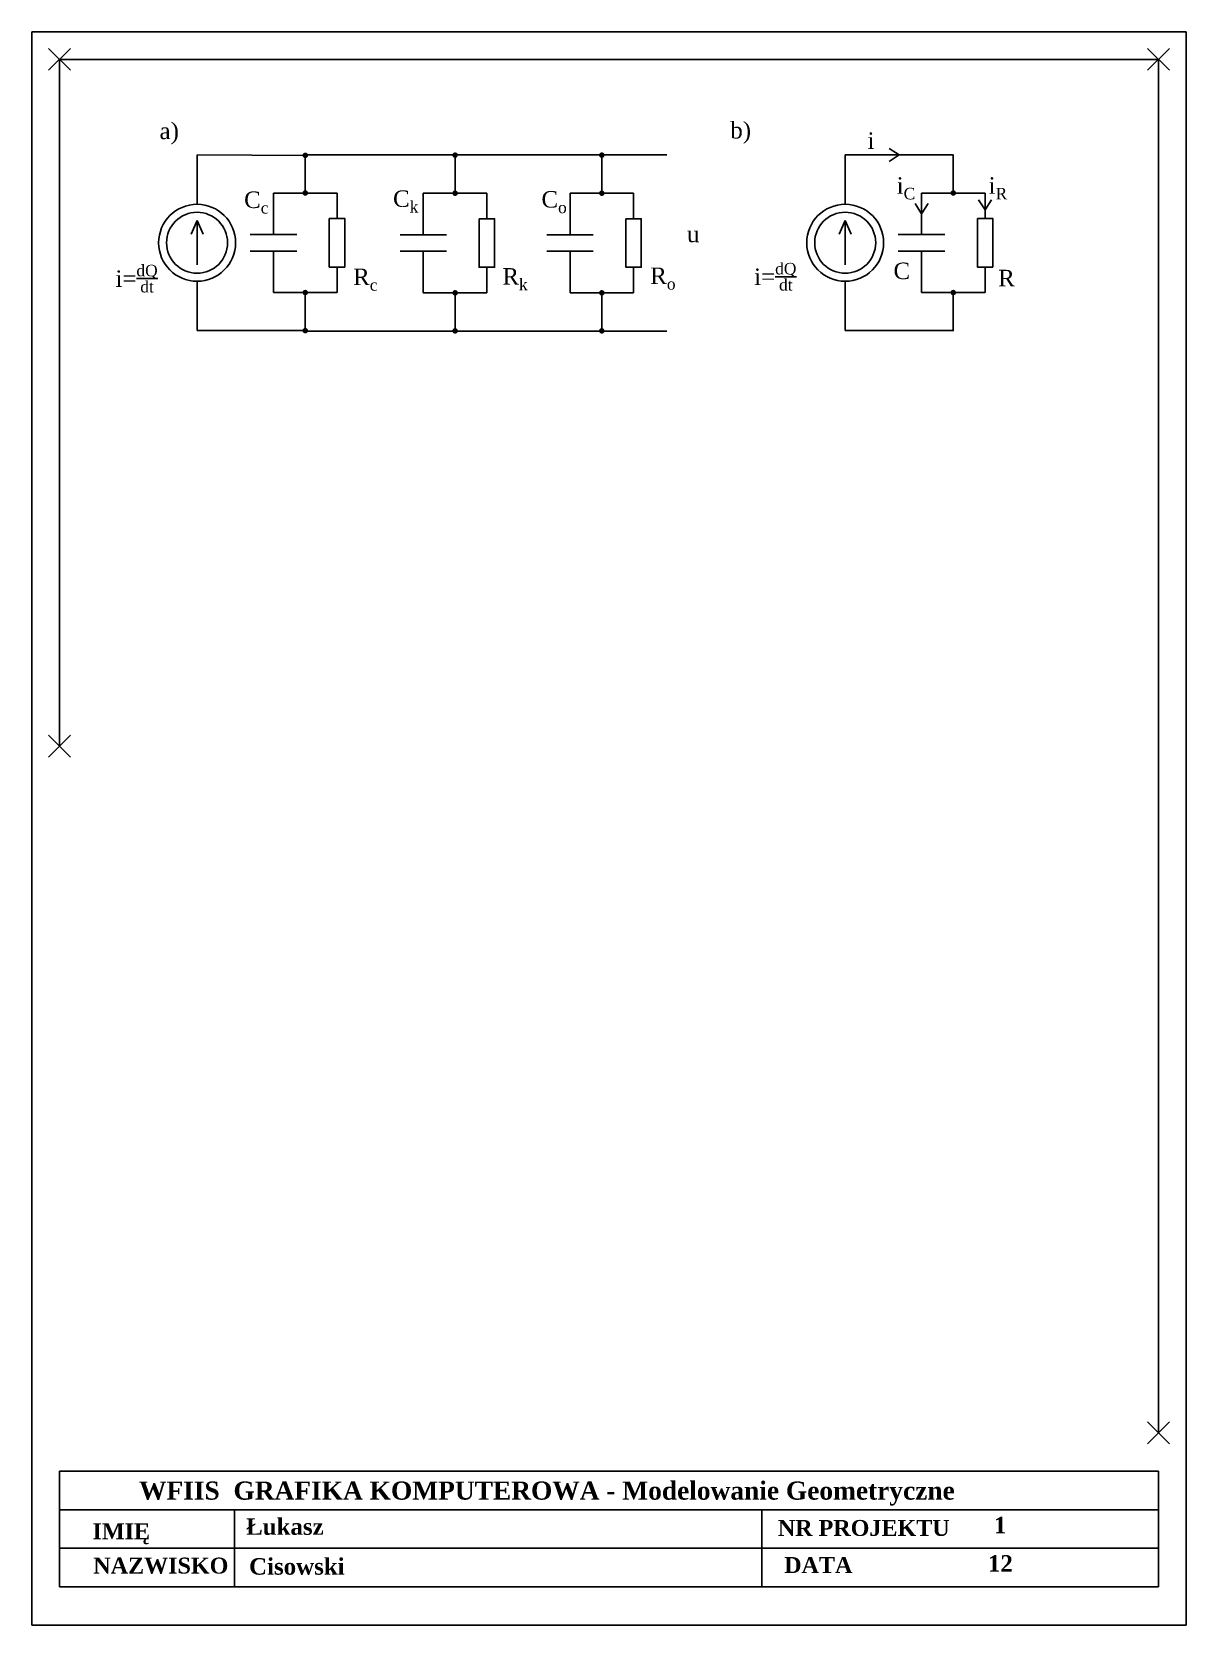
# Model space of a CAD drawing. Header units: millimetres. Extents: x 0 to 210, y 0 to 290.
import ezdxf

# ---------------------------------------------------------------- set-up
doc = ezdxf.new("R2010")
doc.units = ezdxf.units.MM
doc.header["$PDMODE"] = 3
doc.header["$PDSIZE"] = 2
doc.layers.add('RAMKA', color=7, linetype='Continuous')
doc.styles.get("Standard").update_dxf_attribs({"font": 'timesbd.ttf', "height": 3})
doc.styles.add('tnrb', font='timesbd.ttf')

msp = doc.modelspace()

# ---------------------------------------------------------------- linework, layer by layer
at = {"color": 6}
msp.add_lwpolyline([(5, 160), (5, 285), (205, 285), (205, 35)], dxfattribs=at)
for p in [(5, 285), (205, 285), (5, 160), (205, 35)]:
    msp.add_point(p)
at = {"layer": 'RAMKA', "linetype": 'Continuous'}
for p, q in [((30.06, 258.61), (30.05, 267.6)), ((49.99, 267.51), (30.05, 267.59)), ((49.74, 260.67), (49.74, 267.6)), ((49.74, 267.6), (115.5, 267.6)), ((77, 260.63), (77, 267.56)), ((103.69, 260.63), (103.69, 267.56)), ((147.97, 258.61), (147.96, 267.6)), ((167.64, 267.6), (147.96, 267.59)), ((157.8, 267.59), (155.96, 266.41)), ((157.8, 267.59), (155.97, 268.79)), ((167.64, 260.67), (167.64, 267.6)), ((43.96, 253.11), (43.96, 260.67)), ((43.96, 260.67), (55.52, 260.67)), ((55.52, 256.03), (55.52, 260.67)), ((71.22, 253.07), (71.22, 260.63)), ((71.22, 260.63), (82.78, 260.63)), ((82.78, 255.98), (82.78, 260.63)), ((97.91, 253.07), (97.91, 260.63)), ((97.91, 260.63), (109.47, 260.63)), ((109.47, 255.98), (109.47, 260.63)), ((161.87, 256.89), (160.68, 258.73)), ((161.87, 253.11), (161.87, 260.67)), ((161.87, 260.67), (173.42, 260.67)), ((161.87, 256.89), (163.06, 258.73)), ((173.42, 257.61), (172.24, 259.45)), ((173.42, 256.03), (173.42, 260.67)), ((173.42, 257.61), (174.61, 259.45)), ((30.05, 255.65), (28.96, 253.19)), ((30.06, 251.61), (30.05, 255.65)), ((30.05, 255.65), (31.14, 253.19)), ((54.11, 251.61), (54.11, 256.03)), ((147.96, 255.65), (146.87, 253.19)), ((147.97, 251.61), (147.96, 255.65)), ((147.96, 255.65), (149.05, 253.19)), ((172.02, 251.61), (172.02, 256.03)), ((39.74, 253.11), (48.18, 253.11)), ((67, 253.07), (75.44, 253.07)), ((93.69, 253.07), (102.13, 253.07)), ((157.64, 253.11), (166.09, 253.11)), ((30.06, 251.61), (30.05, 247.57)), ((39.74, 250.11), (48.18, 250.11)), ((43.96, 250.11), (43.96, 242.55)), ((67, 250.07), (75.44, 250.07)), ((71.22, 250.07), (71.22, 242.5)), ((93.69, 250.07), (102.13, 250.07)), ((97.91, 250.07), (97.91, 242.5)), ((147.97, 251.61), (147.96, 247.57)), ((157.64, 250.11), (166.09, 250.11)), ((161.87, 250.11), (161.87, 242.55)), ((55.52, 247.19), (55.52, 242.55)), ((82.78, 247.15), (82.78, 242.5)), ((109.47, 247.15), (109.47, 242.5)), ((173.42, 247.19), (173.42, 242.55)), ((30.06, 244.61), (30.05, 235.62)), ((147.97, 244.61), (147.96, 235.62)), ((43.96, 242.55), (55.52, 242.55)), ((49.74, 242.55), (49.74, 235.62)), ((49.74, 242.46), (49.74, 235.53)), ((71.22, 242.5), (82.78, 242.5)), ((77, 242.5), (77, 235.57)), ((97.91, 242.5), (109.47, 242.5)), ((103.69, 242.5), (103.69, 235.57)), ((161.87, 242.55), (173.42, 242.55)), ((167.64, 242.55), (167.64, 235.62)), ((167.64, 242.46), (167.64, 235.53)), ((49.49, 235.62), (30.05, 235.62)), ((49.74, 235.53), (115.5, 235.53)), ((167.64, 235.62), (147.96, 235.62))]:
    msp.add_line(p, q, dxfattribs=at)
at = {"layer": 'RAMKA'}
for p, q in [((5, 21), (5, 28)), ((205, 28), (5, 28)), ((205, 21), (205, 28)), ((5, 14), (5, 21)), ((5, 21), (205, 21)), ((36.88, 21), (36.88, 7)), ((132.81, 21), (132.81, 7)), ((205, 14), (205, 21)), ((5, 7), (5, 14)), ((5, 14), (205, 14)), ((205, 7), (205, 14)), ((5, 7), (205, 7))]:
    msp.add_line(p, q, dxfattribs=at)
at = {"layer": 'RAMKA', "color": 5}
msp.add_lwpolyline([(0, 0), (210, 0), (210, 290), (0, 290)], close=True, dxfattribs=at)
at = {"layer": 'RAMKA', "linetype": 'Continuous', "const_width": 0.5}
for points in [[(49.49, 267.52, -1), (49.99, 267.52, -1)], [(76.75, 267.56, -1), (77.25, 267.56, -1)], [(103.44, 267.56, -1), (103.94, 267.56, -1)], [(49.49, 260.67, 1), (49.99, 260.67, 1)], [(76.75, 260.63, 1), (77.25, 260.63, 1)], [(103.44, 260.63, 1), (103.94, 260.63, 1)], [(167.39, 260.67, 1), (167.89, 260.67, 1)], [(49.49, 242.55, -1), (49.99, 242.55, -1)], [(76.75, 242.5, -1), (77.25, 242.5, -1)], [(103.44, 242.5, -1), (103.94, 242.5, -1)], [(167.39, 242.55, -1), (167.89, 242.55, -1)], [(49.49, 235.62, 1), (49.99, 235.62, 1)], [(76.75, 235.57, 1), (77.25, 235.57, 1)], [(103.44, 235.57, 1), (103.94, 235.57, 1)]]:
    msp.add_lwpolyline(points, format="xyb", close=True, dxfattribs=at)
at = {"layer": 'RAMKA', "linetype": 'Continuous'}
for points in [[(54.11, 256.03), (56.92, 256.03), (56.92, 247.19), (54.11, 247.19)], [(81.37, 255.98), (84.19, 255.98), (84.19, 247.15), (81.37, 247.15)], [(108.07, 255.98), (110.88, 255.98), (110.88, 247.15), (108.07, 247.15)], [(172.02, 256.03), (174.83, 256.03), (174.83, 247.19), (172.02, 247.19)]]:
    msp.add_lwpolyline(points, close=True, dxfattribs=at)
for centre, radius in [((30.06, 251.61), 7), ((147.97, 251.61), 7), ((30.06, 251.61), 5.55), ((30.06, 251.61), 5.55), ((147.97, 251.61), 5.55), ((147.97, 251.61), 5.55)]:
    msp.add_circle(centre, radius, dxfattribs=at)

# ---------------------------------------------------------------- texts
at = {"layer": 'RAMKA', "color": 7, "ltscale": 6, "style": 'tnrb'}
for s, height, p in [('WFIIS  GRAFIKA KOMPUTEROWA - Modelowanie Geometryczne ', 3.3, (19.5, 22.84)), ('IMIĘ', 2.9, (11.04, 15.63)), ('NR PROJEKTU', 2.9, (135.71, 16.24)), ('NAZWISKO', 2.9, (11.17, 9.39)), ('DATA', 2.9, (136.87, 9.49))]:
    msp.add_text(s, height=height, dxfattribs=at).set_placement(p)
at = {"layer": 'RAMKA'}
for s, p in [('Łukasz', (38.98, 16.44)), ('1', (175.02, 16.7)), ('Cisowski', (39.52, 9.19)), ('12', (173.94, 9.73))]:
    msp.add_text(s, height=3, dxfattribs=at).set_placement(p)
at = {"layer": 'RAMKA', "linetype": 'Continuous', "char_height": 3}
for s, width, heights, insert, attachment_point in [('{\\fTimes New Roman|b0|i0|c238|p18;a)}', 7.2637, [0], (23.23, 273.48), 1), ('{\\fTimes New Roman|b0|i0|c238|p18;b)}', 7.2637, [0], (127.07, 273.6), 1), ('{\\fTimes New Roman|b0|i0|c238|p18;i}', 3.9258, [0], (152.05, 271.7), 1), ('\\A1;{\\fTimes New Roman|b0|i0|c238|p18;C\\H0.7x;\\S^ k;}', 4.8676, [0], (65.71, 261.14), 1), ('\\A1;{\\fTimes New Roman|b0|i0|c238|p18;C\\H0.7x;\\S^ o;}', 4.8676, [0], (92.71, 261.02), 1), ('\\A1;{\\fTimes New Roman|b0|i0|c238|p18;i\\H0.7x;\\S^ C;}', 3.9258, [0], (157.34, 263.53), 1), ('\\A1;{\\fTimes New Roman|b0|i0|c238|p18;i\\H0.7x;\\S^ R;}', 3.9258, [0], (177.45, 263.53), 3), ('\\A1;{\\fTimes New Roman|b0|i0|c238|p18;C\\H0.7x;\\S^ c;}', 4.8676, [0], (38.61, 260.94), 1), ('{\\fTimes New Roman|b0|i0|c238|p18;u}', 7.1437, [0.878], (119.19, 254.71), 1), ('\\A1;{\\fTimes New Roman|b0|i0|c238|p18;i=\\H0.7x;\\SdQ/dt;}', 10.6521, [0], (15.2, 247.61), 1), ('\\A1;{\\fTimes New Roman|b0|i0|c238|p18;R\\H0.7x;\\S^ c;}', 5.6801, [0], (58.45, 246.91), 1), ('\\A1;{\\fTimes New Roman|b0|i0|c238|p18;R\\H0.7x;\\S^ k;}', 5.6801, [0], (85.6, 247), 1), ('\\A1;{\\fTimes New Roman|b0|i0|c238|p18;R\\H0.7x;\\S^ o;}', 5.6801, [0], (112.51, 247.1), 1), ('\\A1;{\\fTimes New Roman|b0|i0|c238|p18;i=\\H0.7x;\\SdQ/dt;}', 10.6521, [0], (131.41, 247.95), 1), ('{\\fTimes New Roman|b0|i0|c238|p18;C}', 9.423, [0], (156.76, 248), 1), ('{\\fTimes New Roman|b0|i0|c238|p18;R}', 9.423, [0], (175.81, 246.69), 1)]:
    msp.add_mtext_dynamic_manual_height_columns(s, width=width, gutter_width=15, heights=heights, dxfattribs=dict(at, insert=insert, attachment_point=attachment_point))

doc.saveas('drawing.dxf')
